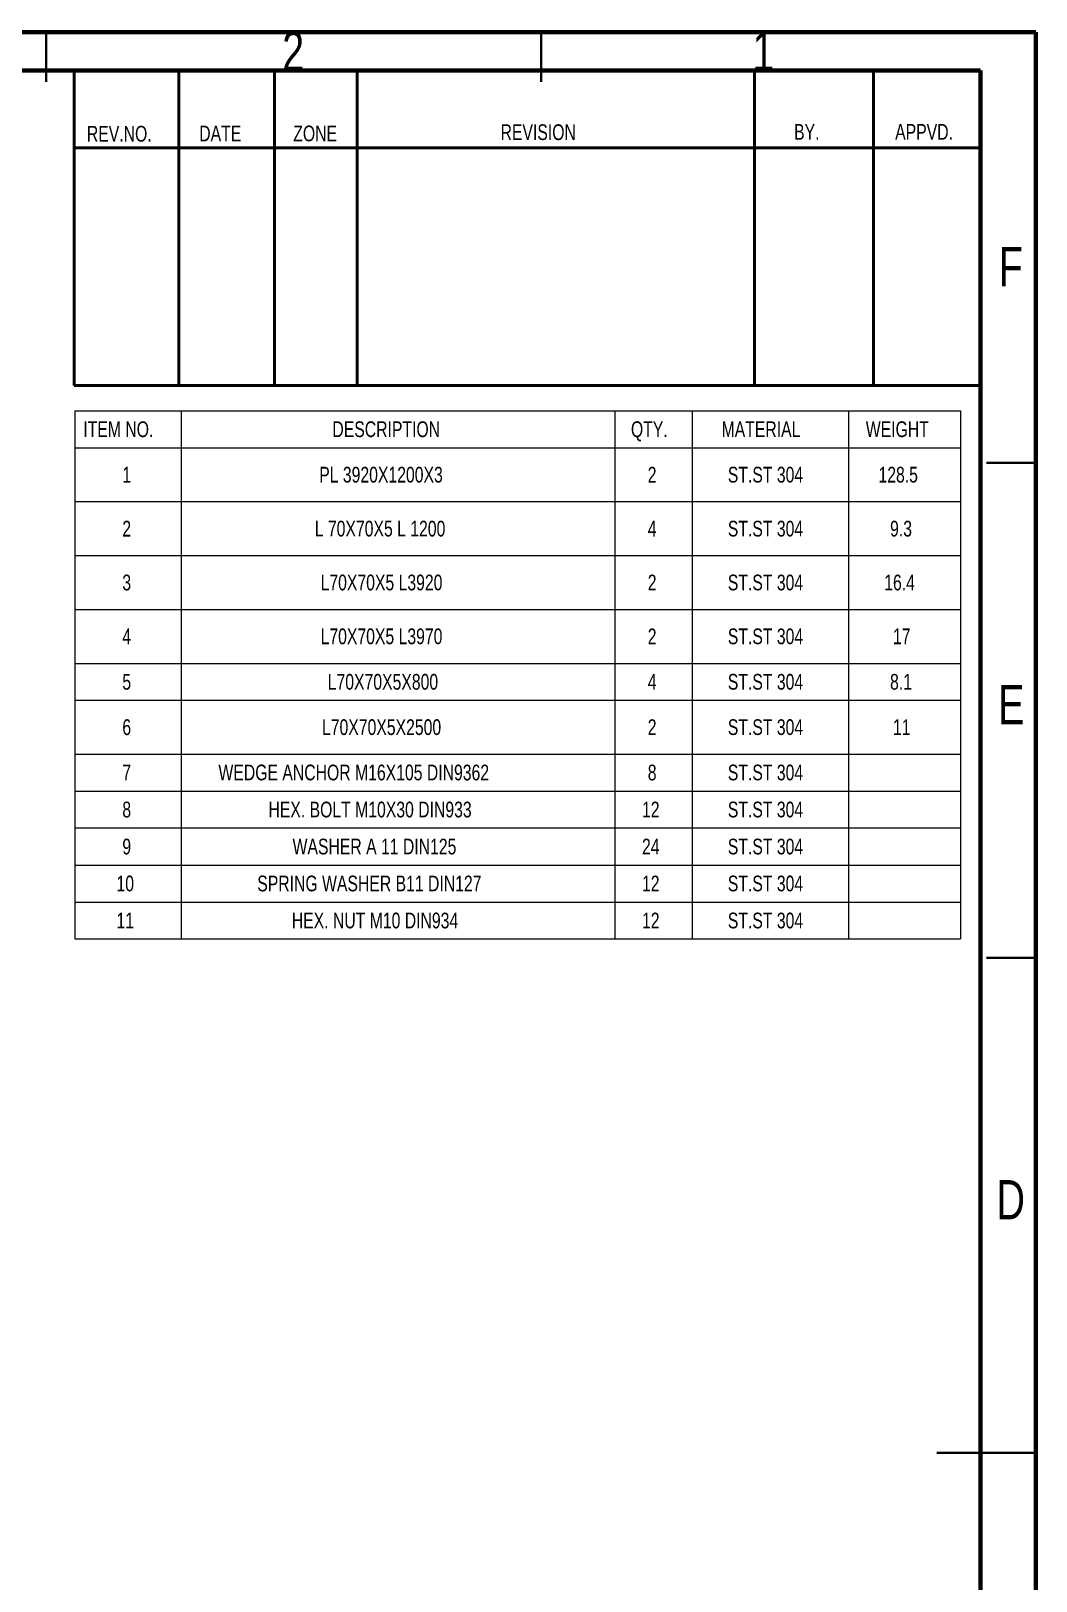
# Model space of a CAD drawing. Header units: millimetres. Extents: x 122 to 2816, y -707 to 556.
# Drawn here: x 1327.5 to 1429.1, y -573.1 to -416.6 of the extents above; entities that cross this region are included whole.
import ezdxf

# ---------------------------------------------------------------- set-up
doc = ezdxf.new("R2010")
doc.units = ezdxf.units.MM
doc.styles.add('SLDTEXTSTYLE7', font='TXT', dxfattribs={"width": 0.75})

# ---------------------------------------------------------------- blocks, each defined once
blk = doc.blocks.new('SW_TABLEANNOTATION_6')
at = {"color": 0, "linetype": 'Continuous', "lineweight": 18}
for p, q in [((0, 0), (0, -3.74)), ((0, 0), (10.76, 0)), ((10.76, 0), (10.76, -3.74)), ((10.76, 0), (54.57, 0)), ((54.57, 0), (54.57, -3.74)), ((54.57, 0), (62.37, 0)), ((62.37, 0), (62.37, -3.74)), ((62.37, 0), (78.17, 0)), ((78.17, 0), (78.17, -3.74)), ((78.17, 0), (89.48, 0)), ((89.48, 0), (89.48, -3.74)), ((0, -3.74), (10.76, -3.74)), ((0, -3.74), (0, -9.18)), ((10.76, -3.74), (54.57, -3.74)), ((10.76, -3.74), (10.76, -9.18)), ((54.57, -3.74), (62.37, -3.74)), ((54.57, -3.74), (54.57, -9.18)), ((62.37, -3.74), (78.17, -3.74)), ((62.37, -3.74), (62.37, -9.18)), ((78.17, -3.74), (89.48, -3.74)), ((78.17, -3.74), (78.17, -9.18)), ((89.48, -3.74), (89.48, -9.18)), ((0, -9.18), (0, -14.62)), ((0, -9.18), (10.76, -9.18)), ((10.76, -9.18), (10.76, -14.62)), ((10.76, -9.18), (54.57, -9.18)), ((54.57, -9.18), (54.57, -14.62)), ((54.57, -9.18), (62.37, -9.18)), ((62.37, -9.18), (62.37, -14.62)), ((62.37, -9.18), (78.17, -9.18)), ((78.17, -9.18), (78.17, -14.62)), ((78.17, -9.18), (89.48, -9.18)), ((89.48, -9.18), (89.48, -14.62)), ((0, -14.62), (0, -20.06)), ((0, -14.62), (10.76, -14.62)), ((10.76, -14.62), (10.76, -20.06)), ((10.76, -14.62), (54.57, -14.62)), ((54.57, -14.62), (54.57, -20.06)), ((54.57, -14.62), (62.37, -14.62)), ((62.37, -14.62), (62.37, -20.06)), ((62.37, -14.62), (78.17, -14.62)), ((78.17, -14.62), (78.17, -20.06)), ((78.17, -14.62), (89.48, -14.62)), ((89.48, -14.62), (89.48, -20.06)), ((0, -20.06), (0, -25.51)), ((0, -20.06), (10.76, -20.06)), ((10.76, -20.06), (10.76, -25.51)), ((10.76, -20.06), (54.57, -20.06)), ((54.57, -20.06), (54.57, -25.51)), ((54.57, -20.06), (62.37, -20.06)), ((62.37, -20.06), (62.37, -25.51)), ((62.37, -20.06), (78.17, -20.06)), ((78.17, -20.06), (78.17, -25.51)), ((78.17, -20.06), (89.48, -20.06)), ((89.48, -20.06), (89.48, -25.51)), ((0, -25.51), (0, -29.24)), ((0, -25.51), (10.76, -25.51)), ((10.76, -25.51), (10.76, -29.24)), ((10.76, -25.51), (54.57, -25.51)), ((54.57, -25.51), (54.57, -29.24)), ((54.57, -25.51), (62.37, -25.51)), ((62.37, -25.51), (62.37, -29.24)), ((62.37, -25.51), (78.17, -25.51)), ((78.17, -25.51), (78.17, -29.24)), ((78.17, -25.51), (89.48, -25.51)), ((89.48, -25.51), (89.48, -29.24)), ((0, -29.24), (0, -34.67)), ((0, -29.24), (10.76, -29.24)), ((10.76, -29.24), (10.76, -34.67)), ((10.76, -29.24), (54.57, -29.24)), ((54.57, -29.24), (54.57, -34.67)), ((54.57, -29.24), (62.37, -29.24)), ((62.37, -29.24), (62.37, -34.67)), ((62.37, -29.24), (78.17, -29.24)), ((78.17, -29.24), (78.17, -34.67)), ((78.17, -29.24), (89.48, -29.24)), ((89.48, -29.24), (89.48, -34.67)), ((0, -34.67), (0, -38.41)), ((0, -34.67), (10.76, -34.67)), ((10.76, -34.67), (10.76, -38.41)), ((10.76, -34.67), (54.57, -34.67)), ((54.57, -34.67), (54.57, -38.41)), ((54.57, -34.67), (62.37, -34.67)), ((62.37, -34.67), (62.37, -38.41)), ((62.37, -34.67), (78.17, -34.67)), ((78.17, -34.67), (78.17, -38.41)), ((78.17, -34.67), (89.48, -34.67)), ((89.48, -34.67), (89.48, -38.41)), ((0, -38.41), (0, -42.14)), ((0, -38.41), (10.76, -38.41)), ((10.76, -38.41), (10.76, -42.14)), ((10.76, -38.41), (54.57, -38.41)), ((54.57, -38.41), (54.57, -42.14)), ((54.57, -38.41), (62.37, -38.41)), ((62.37, -38.41), (62.37, -42.14)), ((62.37, -38.41), (78.17, -38.41)), ((78.17, -38.41), (78.17, -42.14)), ((78.17, -38.41), (89.48, -38.41)), ((89.48, -38.41), (89.48, -42.14)), ((0, -42.14), (0, -45.88)), ((0, -42.14), (10.76, -42.14)), ((10.76, -42.14), (10.76, -45.88)), ((10.76, -42.14), (54.57, -42.14)), ((54.57, -42.14), (54.57, -45.88)), ((54.57, -42.14), (62.37, -42.14)), ((62.37, -42.14), (62.37, -45.88)), ((62.37, -42.14), (78.17, -42.14)), ((78.17, -42.14), (78.17, -45.88)), ((78.17, -42.14), (89.48, -42.14)), ((89.48, -42.14), (89.48, -45.88)), ((0, -45.88), (0, -49.62)), ((0, -45.88), (10.76, -45.88)), ((10.76, -45.88), (10.76, -49.62)), ((10.76, -45.88), (54.57, -45.88)), ((54.57, -45.88), (54.57, -49.62)), ((54.57, -45.88), (62.37, -45.88)), ((62.37, -45.88), (62.37, -49.62)), ((62.37, -45.88), (78.17, -45.88)), ((78.17, -45.88), (78.17, -49.62)), ((78.17, -45.88), (89.48, -45.88)), ((89.48, -45.88), (89.48, -49.62)), ((0, -49.62), (0, -53.35)), ((0, -49.62), (10.76, -49.62)), ((10.76, -49.62), (10.76, -53.35)), ((10.76, -49.62), (54.57, -49.62)), ((54.57, -49.62), (54.57, -53.35)), ((54.57, -49.62), (62.37, -49.62)), ((62.37, -49.62), (62.37, -53.35)), ((62.37, -49.62), (78.17, -49.62)), ((78.17, -49.62), (78.17, -53.35)), ((78.17, -49.62), (89.48, -49.62)), ((89.48, -49.62), (89.48, -53.35)), ((0, -53.35), (10.76, -53.35)), ((10.76, -53.35), (54.57, -53.35)), ((54.57, -53.35), (62.37, -53.35)), ((62.37, -53.35), (78.17, -53.35)), ((78.17, -53.35), (89.48, -53.35))]:
    blk.add_line(p, q, dxfattribs=at)
at = {"color": 0, "linetype": 'Continuous', "lineweight": 0, "attachment_point": 1, "style": 'SLDTEXTSTYLE7'}
for s, insert, char_height in [('ITEM NO.', (0.86, -1.07), 1.587), ('DESCRIPTION', (26.02, -1.07), 1.5875), ('QTY.', (56.18, -1.07), 1.587), ('MATERIAL', (65.34, -1.07), 1.587), ('WEIGHT', (79.91, -1.07), 1.587), ('1', (4.8, -5.66), 1.59), ('PL 3920X1200X3', (24.69, -5.66), 1.5875), ('2', (57.88, -5.66), 1.59), ('ST.ST 304', (65.97, -5.66), 1.587), ('128.5', (81.19, -5.66), 1.587), ('2', (4.8, -11.11), 1.59), ('L 70X70X5 L 1200', (24.24, -11.11), 1.5875), ('4', (57.88, -11.11), 1.59), ('ST.ST 304', (65.97, -11.11), 1.587), ('9.3', (82.36, -11.11), 1.587), ('3', (4.8, -16.55), 1.59), ('L70X70X5 L3920', (24.83, -16.55), 1.5875), ('2', (57.88, -16.55), 1.59), ('ST.ST 304', (65.97, -16.55), 1.587), ('16.4', (81.77, -16.55), 1.587), ('4', (4.8, -21.99), 1.59), ('L70X70X5 L3970', (24.83, -21.99), 1.5875), ('2', (57.88, -21.99), 1.59), ('ST.ST 304', (65.97, -21.99), 1.587), ('17', (82.65, -21.99), 1.587), ('5', (4.8, -26.58), 1.59), ('L70X70X5X800', (25.55, -26.58), 1.5875), ('4', (57.88, -26.58), 1.59), ('ST.ST 304', (65.97, -26.58), 1.587), ('8.1', (82.36, -26.58), 1.587), ('6', (4.8, -31.16), 1.59), ('L70X70X5X2500', (24.97, -31.16), 1.5875), ('2', (57.88, -31.16), 1.59), ('ST.ST 304', (65.97, -31.16), 1.587), ('11', (82.65, -31.16), 1.587), ('7', (4.8, -35.74), 1.59), ('WEDGE ANCHOR M16X105 DIN9362', (14.51, -35.74), 1.5875), ('8', (57.88, -35.74), 1.59), ('ST.ST 304', (65.97, -35.74), 1.587), ('8', (4.8, -39.48), 1.59), ('HEX. BOLT M10X30 DIN933', (19.56, -39.48), 1.5875), ('12', (57.3, -39.48), 1.587), ('ST.ST 304', (65.97, -39.48), 1.587), ('9', (4.8, -43.22), 1.59), ('WASHER A 11 DIN125', (22, -43.22), 1.5875), ('24', (57.3, -43.22), 1.587), ('ST.ST 304', (65.97, -43.22), 1.587), ('10', (4.21, -46.95), 1.587), ('SPRING WASHER B11 DIN127', (18.43, -46.95), 1.5875), ('12', (57.3, -46.95), 1.587), ('ST.ST 304', (65.97, -46.95), 1.587), ('11', (4.21, -50.69), 1.587), ('HEX. NUT M10 DIN934', (21.92, -50.69), 1.5875), ('12', (57.3, -50.69), 1.587), ('ST.ST 304', (65.97, -50.69), 1.587)]:
    blk.add_mtext(s, dxfattribs=dict(at, insert=insert, char_height=char_height))

msp = doc.modelspace()

# ---------------------------------------------------------------- linework, layer by layer
at = {"color": 7, "linetype": 'Continuous', "lineweight": 70}
for p, q in [((1029.075429, -416.713408), (1429.075429, -416.713408)), ((1429.075429, -416.713408), (1429.075429, -703.713408)), ((1034.075429, -420.579883), (1423.477901, -420.579883)), ((1423.477901, -420.579883), (1423.477901, -697.579883))]:
    msp.add_line(p, q, dxfattribs=at)
at = {"color": 7, "linetype": 'Continuous', "lineweight": 35}
for p, q in [((1329.075429, -421.713408), (1329.075429, -416.713408)), ((1379.075429, -421.713408), (1379.075429, -416.713408)), ((1424.075429, -460.213408), (1429.075429, -460.213408)), ((1424.075429, -510.213408), (1429.075429, -510.213408)), ((1429.076429, -560.213408), (1419.074429, -560.213408)), ((1424.075429, -560.213408), (1429.075429, -560.213408))]:
    msp.add_line(p, q, dxfattribs=at)
at = {"color": 7, "linetype": 'Continuous', "lineweight": 50}
for p, q in [((1331.91829, -420.579883), (1331.91829, -452.402802)), ((1342.494229, -420.579883), (1342.494229, -452.266097)), ((1352.153639, -420.579883), (1352.153639, -452.402822)), ((1360.511086, -420.579883), (1360.511086, -452.402802)), ((1400.627772, -420.579883), (1400.627772, -452.402802)), ((1412.664384, -420.579883), (1412.664384, -452.402822)), ((1423.477901, -428.395604), (1331.91829, -428.395604)), ((1423.477901, -452.402802), (1331.91829, -452.402802))]:
    msp.add_line(p, q, dxfattribs=at)

# ---------------------------------------------------------------- block references
at = {"color": 7, "linetype": 'Continuous', "lineweight": 0}
msp.add_blockref('SW_TABLEANNOTATION_6', (1331.973612, -454.951688), dxfattribs=at)

# ---------------------------------------------------------------- texts
at = {"color": 7, "linetype": 'Continuous', "lineweight": 0, "style": 'SLDTEXTSTYLE7'}
for s, insert, char_height, attachment_point in [('2', (1354.035466, -416.653254), 3.96875, 2), ('1', (1401.535466, -416.653254), 3.96875, 2), ('REV.NO.', (1333.191554, -426.1773), 1.5875, 1), ('DATE', (1344.544476, -426.148023), 1.5875, 1), ('ZONE', (1354.042801, -426.148023), 1.5875, 1), ('REVISION', (1374.983334, -426.020883), 1.5875, 1), ('BY.', (1404.636478, -425.991605), 1.5875, 1), ('APPVD.', (1414.847469, -425.991605), 1.5875, 1), ('F', (1426.533169, -438.403254), 3.96875, 2), ('E', (1426.583238, -482.653254), 3.96875, 2), ('D', (1426.528116, -532.653254), 3.96875, 2)]:
    msp.add_mtext(s, dxfattribs=dict(at, insert=insert, char_height=char_height, attachment_point=attachment_point))

doc.saveas('drawing.dxf')
